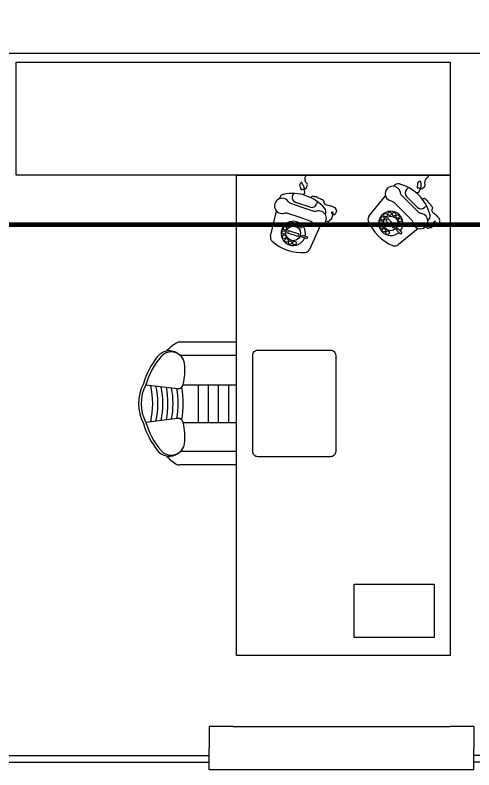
# Model space of a CAD drawing. Header units: inches. Extents: x 478327 to 492265, y -26791 to -22136.
# Drawn here: x 482207.9 to 482303.1, y -24356.1 to -24199.7 of the extents above; entities that cross this region are included whole.
import ezdxf

# ---------------------------------------------------------------- set-up
doc = ezdxf.new("R2010")
doc.units = ezdxf.units.IN
doc.header["$MEASUREMENT"] = 0
for name, color, linetype in [('C-RD-TEXT-TITLE', 4, 'Continuous'), ('furniture', 201, 'Continuous'), ('GLAZING', 4, 'Continuous'), ('I-FURN', 1, 'Continuous'), ('I-WALL-IN', 3, 'Continuous')]:
    doc.layers.add(name, color=color, linetype=linetype)

# ---------------------------------------------------------------- blocks, each defined once
blk = doc.blocks.new('A$C129F564C')
at = {"layer": 'furniture'}
for p, q in [((0.8878, 1.0214), (0.8732, 1.1399)), ((1.0145, 1.1399), (0.9998, 1.0214)), ((0.7138, 0.8), (0.7138, 1.0154)), ((0.7638, 0.8), (0.7638, 1.0108)), ((0.8732, 0.9997), (0.8732, 0.8)), ((1.0145, 0.9997), (1.0145, 0.8)), ((1.1238, 0.8), (1.1238, 1.0108)), ((1.1738, 0.8), (1.1738, 1.0154)), ((1.0145, 0.9444), (0.8732, 0.9444)), ((1.0145, 0.9063), (0.8732, 0.9063)), ((1.0145, 0.8683), (0.8732, 0.8683)), ((1.0145, 0.8303), (0.8732, 0.8303)), ((1.5709, 0.6727), (1.6649, 0.6505)), ((1.711, 0.6397), (1.7134, 0.6391)), ((1.6793, 0.5244), (1.6976, 0.5784)), ((1.7309, 0.5871), (1.7217, 0.5902)), ((1.6094, 0.4871), (1.5213, 0.5268)), ((1.7004, 0.4972), (1.6911, 0.5003)), ((1.6548, 0.4666), (1.6526, 0.4676)), ((1.6472, 0.3032), (1.7218, 0.2417)), ((1.7583, 0.2116), (1.7602, 0.2101)), ((1.5997, 0.1197), (1.5383, 0.1942)), ((1.6789, 0.1223), (1.7192, 0.1626)), ((1.753, 0.1557), (1.7461, 0.1626)), ((1.6858, 0.0885), (1.6789, 0.0954)), ((1.6314, 0.0812), (1.6298, 0.0831))]:
    blk.add_line(p, q, dxfattribs=at)
for points in [[(1.1198, 1.083, 0.106121), (1.0145, 1.1399, 0.249834), (0.8732, 1.1399, 0.106121), (0.7678, 1.083)], [(0.7481, 1.0644, 0.042822), (0.7173, 1.0266)], [(1.1703, 1.0266, 0.042822), (1.1396, 1.0644, 0.249834)]]:
    blk.add_lwpolyline(points, format="xyb", dxfattribs=at)
for points in [[(0, 0), (0, 0.8), (1.8, 0.8), (1.8, 0)], [(1.5827, 0.6082), (1.5925, 0.6049), (1.5794, 0.5664), (1.5697, 0.5697)], [(1.5679, 0.5572), (1.5753, 0.5546), (1.5686, 0.5347), (1.5611, 0.5372)], [(0.0667, 0.0598), (0.0667, 0.3598), (0.2667, 0.3598), (0.2667, 0.0598)], [(1.6293, 0.2401), (1.6367, 0.2328), (1.6079, 0.2041), (1.6006, 0.2114)], [(1.5935, 0.2009), (1.5991, 0.1953), (1.5841, 0.1804), (1.5785, 0.186)]]:
    blk.add_lwpolyline(points, close=True, dxfattribs=at)
for points in [[(1.1244, 0.4285), (0.7644, 0.4285, -0.414214), (0.7444, 0.4485), (0.7444, 0.7195, -0.414214), (0.7644, 0.7395), (1.1244, 0.7395, -0.414214), (1.1444, 0.7195), (1.1444, 0.4485, -0.414214)], [(1.6572, 0.6088), (1.6429, 0.5668), (1.6287, 0.5249, -0.162278), (1.6214, 0.5153, 2), (1.6646, 0.5007, -0.162278), (1.6647, 0.5127), (1.6789, 0.5546), (1.6932, 0.5965, -0.162278), (1.7004, 0.6061, 2), (1.6573, 0.6208, -0.162278)], [(1.6964, 0.2077), (1.6651, 0.1764), (1.6338, 0.1451, -0.162278), (1.623, 0.1397, 2), (1.6553, 0.1075, -0.162278), (1.6606, 0.1182), (1.6919, 0.1495), (1.7233, 0.1808, -0.162278), (1.734, 0.1862, 2), (1.7018, 0.2185, -0.162278)]]:
    blk.add_lwpolyline(points, format="xyb", close=True, dxfattribs=at)
for points in [[(1.7267, 0.5549), (1.7314, 0.5454), (1.7339, 0.5446), (1.736, 0.5445), (1.7419, 0.5454), (1.744, 0.5453), (1.7457, 0.5441), (1.7474, 0.5449), (1.7495, 0.5449), (1.7528, 0.5466), (1.7549, 0.5465), (1.765, 0.5515), (1.768, 0.554), (1.7714, 0.5557), (1.7714, 0.5578), (1.7705, 0.5595), (1.7689, 0.5607), (1.7664, 0.5616), (1.7655, 0.5633), (1.7634, 0.5633), (1.7618, 0.5646), (1.7525, 0.56), (1.7504, 0.56), (1.7474, 0.5596), (1.7441, 0.5579), (1.7466, 0.5529), (1.7466, 0.5508), (1.7474, 0.5491), (1.7474, 0.547), (1.7474, 0.5449), (1.7507, 0.5382), (1.7532, 0.5373), (1.7553, 0.5373), (1.7578, 0.5364), (1.7595, 0.5352), (1.7603, 0.5335), (1.7637, 0.5352), (1.7662, 0.5343), (1.7679, 0.5351), (1.7691, 0.5368), (1.7704, 0.5385), (1.7755, 0.541), (1.7776, 0.541), (1.7809, 0.5426), (1.783, 0.5426), (1.7851, 0.5426), (1.7872, 0.5426), (1.7889, 0.5434), (1.7914, 0.5426), (1.7931, 0.5413), (1.7956, 0.5404), (1.799, 0.5379), (1.8, 0.5384)], [(1.6284, 0.4648), (1.6282, 0.4642), (1.6285, 0.4641), (1.6263, 0.4576), (1.6266, 0.4575), (1.6262, 0.4561), (1.6265, 0.456), (1.6262, 0.4551), (1.6265, 0.4549), (1.6262, 0.454), (1.6281, 0.4533), (1.6279, 0.4526), (1.6295, 0.4521), (1.6291, 0.4508), (1.6307, 0.4502), (1.6305, 0.4496), (1.6321, 0.449), (1.6319, 0.4484), (1.6329, 0.448), (1.6328, 0.4477), (1.6341, 0.4472), (1.6335, 0.4456), (1.6345, 0.4453), (1.6342, 0.4443), (1.6381, 0.443), (1.638, 0.4426), (1.6422, 0.4412), (1.6424, 0.4415), (1.6459, 0.4403), (1.6462, 0.441), (1.6566, 0.4374), (1.6567, 0.4377), (1.6581, 0.4373), (1.6583, 0.4379), (1.6593, 0.4376), (1.6596, 0.4386), (1.6599, 0.4385), (1.6609, 0.4414), (1.6606, 0.4415), (1.661, 0.4428), (1.6597, 0.4433), (1.6599, 0.4439), (1.659, 0.4443), (1.6591, 0.4446), (1.6581, 0.4449), (1.6575, 0.4433), (1.6569, 0.4435), (1.6563, 0.4419), (1.6557, 0.4421), (1.6553, 0.4411), (1.655, 0.4412), (1.6546, 0.4399), (1.6539, 0.4401), (1.6536, 0.4392), (1.6533, 0.4393), (1.6529, 0.4383), (1.6526, 0.4384), (1.6512, 0.4342), (1.6515, 0.434), (1.6511, 0.4331), (1.6518, 0.4328), (1.6515, 0.4319), (1.6534, 0.4312), (1.6532, 0.4305), (1.6555, 0.4298), (1.6553, 0.4291), (1.6585, 0.428), (1.6584, 0.4277), (1.6597, 0.4272), (1.6595, 0.4266), (1.6657, 0.4245), (1.666, 0.4251), (1.6673, 0.4247), (1.6676, 0.4256), (1.6689, 0.4252), (1.6692, 0.4262), (1.6705, 0.4257), (1.6712, 0.4277), (1.6722, 0.4274), (1.6725, 0.4284), (1.6742, 0.4278), (1.6747, 0.4294), (1.6754, 0.4292), (1.6758, 0.4305), (1.6765, 0.4303), (1.6768, 0.4313), (1.6775, 0.4311), (1.6782, 0.4333), (1.6786, 0.4332), (1.679, 0.4345), (1.6784, 0.4348), (1.679, 0.4367), (1.6793, 0.4366), (1.6798, 0.4379), (1.6804, 0.4377), (1.6818, 0.4416), (1.6824, 0.4414), (1.6839, 0.4457), (1.6835, 0.4458), (1.6842, 0.4477), (1.6839, 0.4478), (1.6851, 0.4514), (1.6848, 0.4516), (1.6852, 0.4529), (1.6849, 0.453), (1.6859, 0.4559), (1.6856, 0.456), (1.6859, 0.457), (1.6856, 0.4571), (1.6859, 0.4581), (1.6856, 0.4582), (1.6873, 0.4631), (1.6876, 0.463), (1.688, 0.4643), (1.6884, 0.4642), (1.689, 0.4662), (1.6893, 0.4661), (1.69, 0.468), (1.6907, 0.4678), (1.6911, 0.4691), (1.6914, 0.469), (1.6919, 0.4703), (1.6935, 0.4698), (1.6942, 0.4717), (1.6961, 0.4711), (1.6964, 0.4717), (1.6974, 0.4714), (1.6975, 0.4717), (1.6984, 0.4714), (1.6987, 0.472), (1.7, 0.4716), (1.7001, 0.4719), (1.7014, 0.4715), (1.702, 0.4731), (1.7026, 0.4729), (1.7029, 0.4739), (1.7039, 0.4735), (1.7043, 0.4745), (1.7046, 0.4744), (1.7051, 0.476), (1.7055, 0.4759), (1.7061, 0.4779), (1.7065, 0.4778), (1.7068, 0.4787), (1.7071, 0.4786), (1.7079, 0.4809), (1.7082, 0.4808), (1.7086, 0.4818), (1.7089, 0.4817), (1.7097, 0.484), (1.71, 0.4839), (1.7104, 0.4852), (1.7111, 0.485), (1.7151, 0.4967), (1.7154, 0.4966), (1.7157, 0.4976), (1.7161, 0.4975), (1.7167, 0.4995), (1.7171, 0.4993), (1.7175, 0.5007), (1.7178, 0.5005), (1.7186, 0.5028), (1.718, 0.5031), (1.7183, 0.504), (1.718, 0.5041), (1.7184, 0.5055), (1.7181, 0.5056), (1.7188, 0.5075), (1.7184, 0.5076), (1.721, 0.5152), (1.72, 0.5155), (1.7203, 0.5165), (1.72, 0.5166), (1.7203, 0.5176), (1.7184, 0.5182), (1.7186, 0.5189), (1.7157, 0.5199), (1.7158, 0.5202), (1.7145, 0.5207)], [(1.735, 0.1287), (1.735, 0.1181), (1.7368, 0.1162), (1.7387, 0.1153), (1.7443, 0.1134), (1.7462, 0.1124), (1.7472, 0.1106), (1.749, 0.1106), (1.7509, 0.1096), (1.7547, 0.1096), (1.7566, 0.1087), (1.7678, 0.1087), (1.7716, 0.1096), (1.7753, 0.1096), (1.7763, 0.1115), (1.7763, 0.1134), (1.7753, 0.1153), (1.7735, 0.1171), (1.7735, 0.119), (1.7716, 0.12), (1.7706, 0.1218), (1.7603, 0.1218), (1.7584, 0.1228), (1.7556, 0.1237), (1.7519, 0.1237), (1.7519, 0.1181), (1.7509, 0.1162), (1.7509, 0.1143), (1.75, 0.1124), (1.749, 0.1106), (1.749, 0.1031), (1.7509, 0.1012), (1.7528, 0.1002), (1.7547, 0.0984), (1.7556, 0.0965), (1.7556, 0.0946), (1.7594, 0.0946), (1.7613, 0.0927), (1.7631, 0.0927), (1.765, 0.0937), (1.7669, 0.0946), (1.7725, 0.0946), (1.7744, 0.0937), (1.7782, 0.0937), (1.78, 0.0927), (1.7819, 0.0918), (1.7838, 0.0909), (1.7857, 0.0909), (1.7875, 0.089), (1.7885, 0.0871), (1.7904, 0.0852), (1.7922, 0.0815), (1.7941, 0.0815), (1.796, 0.0805), (1.8, 0.0805)], [(1.6069, 0.0913), (1.6065, 0.0909), (1.6067, 0.0906), (1.6018, 0.0857), (1.6021, 0.0855), (1.6011, 0.0845), (1.6013, 0.0843), (1.6006, 0.0835), (1.6009, 0.0833), (1.6001, 0.0826), (1.6016, 0.0811), (1.6011, 0.0806), (1.6023, 0.0794), (1.6013, 0.0784), (1.6026, 0.0772), (1.6021, 0.0767), (1.6033, 0.0755), (1.6028, 0.075), (1.6035, 0.0743), (1.6033, 0.074), (1.6043, 0.073), (1.6031, 0.0718), (1.6038, 0.0711), (1.6031, 0.0704), (1.606, 0.0674), (1.6057, 0.0672), (1.6089, 0.064), (1.6092, 0.0643), (1.6118, 0.0616), (1.6123, 0.0621), (1.6201, 0.0542), (1.6204, 0.0545), (1.6214, 0.0535), (1.6219, 0.054), (1.6226, 0.0533), (1.6233, 0.054), (1.6236, 0.0538), (1.6258, 0.056), (1.6255, 0.0562), (1.6265, 0.0572), (1.6255, 0.0582), (1.626, 0.0586), (1.6253, 0.0594), (1.6255, 0.0596), (1.6248, 0.0604), (1.6236, 0.0591), (1.6231, 0.0596), (1.6219, 0.0584), (1.6214, 0.0589), (1.6206, 0.0582), (1.6204, 0.0584), (1.6194, 0.0574), (1.6189, 0.0579), (1.6182, 0.0572), (1.6179, 0.0574), (1.6172, 0.0567), (1.617, 0.0569), (1.6138, 0.0538), (1.614, 0.0535), (1.6133, 0.0528), (1.6138, 0.0523), (1.6131, 0.0516), (1.6145, 0.0501), (1.614, 0.0496), (1.6157, 0.0479), (1.6153, 0.0474), (1.6177, 0.045), (1.6175, 0.0447), (1.6184, 0.0437), (1.6179, 0.0432), (1.6226, 0.0386), (1.6231, 0.0391), (1.624, 0.0381), (1.6248, 0.0389), (1.6258, 0.0379), (1.6265, 0.0386), (1.6275, 0.0376), (1.6289, 0.0391), (1.6297, 0.0384), (1.6304, 0.0391), (1.6316, 0.0379), (1.6328, 0.0391), (1.6333, 0.0386), (1.6343, 0.0396), (1.6348, 0.0391), (1.6355, 0.0398), (1.636, 0.0393), (1.6377, 0.0411), (1.638, 0.0408), (1.6389, 0.0418), (1.6385, 0.0423), (1.6399, 0.0437), (1.6402, 0.0435), (1.6411, 0.0445), (1.6416, 0.044), (1.6446, 0.0469), (1.6451, 0.0464), (1.6482, 0.0496), (1.648, 0.0499), (1.6495, 0.0513), (1.6492, 0.0516), (1.6519, 0.0543), (1.6517, 0.0545), (1.6526, 0.0555), (1.6524, 0.0557), (1.6546, 0.0579), (1.6543, 0.0582), (1.6551, 0.0589), (1.6548, 0.0591), (1.6556, 0.0599), (1.6553, 0.0601), (1.659, 0.0638), (1.6592, 0.0635), (1.6602, 0.0645), (1.6605, 0.0643), (1.6619, 0.0657), (1.6622, 0.0655), (1.6636, 0.067), (1.6641, 0.0665), (1.6651, 0.0674), (1.6653, 0.0672), (1.6663, 0.0682), (1.6675, 0.067), (1.669, 0.0684), (1.6705, 0.067), (1.671, 0.0674), (1.6717, 0.0667), (1.6719, 0.067), (1.6727, 0.0662), (1.6732, 0.0667), (1.6741, 0.0657), (1.6744, 0.066), (1.6754, 0.065), (1.6766, 0.0662), (1.6771, 0.0657), (1.6778, 0.0665), (1.6785, 0.0657), (1.6793, 0.0665), (1.6795, 0.0662), (1.6807, 0.0675), (1.681, 0.0672), (1.6824, 0.0687), (1.6827, 0.0684), (1.6834, 0.0692), (1.6837, 0.0689), (1.6854, 0.0706), (1.6856, 0.0704), (1.6863, 0.0711), (1.6866, 0.0709), (1.6883, 0.0726), (1.6885, 0.0723), (1.6895, 0.0733), (1.69, 0.0728), (1.6988, 0.0816), (1.6991, 0.0814), (1.6998, 0.0821), (1.7, 0.0819), (1.7015, 0.0833), (1.7017, 0.0831), (1.7027, 0.0841), (1.703, 0.0838), (1.7047, 0.0855), (1.7042, 0.086), (1.7049, 0.0868), (1.7047, 0.087), (1.7056, 0.088), (1.7054, 0.0882), (1.7069, 0.0897), (1.7066, 0.0899), (1.7122, 0.0956), (1.7115, 0.0963), (1.7122, 0.097), (1.712, 0.0973), (1.7127, 0.098), (1.7113, 0.0995), (1.7118, 0.0999), (1.7096, 0.1021), (1.7098, 0.1024), (1.7088, 0.1033)]]:
    blk.add_lwpolyline(points, dxfattribs=at)
for centre, radius in [((1.5687, 0.6216), 0.00669), ((1.5848, 0.6236), 0.00669), ((1.6002, 0.6184), 0.00669), ((1.5465, 0.599), 0.00669), ((1.555, 0.6129), 0.00669), ((1.5811, 0.5873), 0.0275), ((1.6118, 0.607), 0.00669), ((1.6173, 0.5917), 0.00669), ((1.5449, 0.5829), 0.00669), ((1.6071, 0.5617), 0.00669), ((1.6156, 0.5756), 0.00669), ((1.5928, 0.2479), 0.00669), ((1.6066, 0.2565), 0.00669), ((1.6227, 0.2584), 0.00669), ((1.638, 0.253), 0.00669), ((1.5842, 0.2341), 0.00669), ((1.6186, 0.2221), 0.0275), ((1.6495, 0.2415), 0.00669), ((1.6549, 0.2262), 0.00669), ((1.6444, 0.1963), 0.00669), ((1.6531, 0.21), 0.00669), ((1.6307, 0.1877), 0.00669)]:
    blk.add_circle(centre, radius, dxfattribs=at)
for centre, radius, start, end in [((0.9438, 1.0074), 0.1602, 62.317, 117.683), ((0.9531, 0.8661), 0.2953, 106.4736, 128.8568), ((0.9438, 1.0074), 0.1502, 61.9455, 118.0545), ((0.9345, 0.8661), 0.2953, 51.1432, 73.5264), ((0.9438, 1.4287), 0.3145, 257.44, 282.56), ((0.8036, 1.0516), 0.057, 128.8568, 224.8513), ((0.8003, 1.045), 0.05, 130.5056, 262.9259), ((0.9438, 1.4096), 0.3145, 257.8911, 282.1089), ((0.9438, 1.3905), 0.3145, 258.341, 281.659), ((1.0873, 1.045), 0.05, 277.0741, 49.4944), ((1.084, 1.0516), 0.057, 315.1487, 51.1432), ((0.9438, 1.3715), 0.3145, 258.7898, 281.2102), ((0.7338, 1.0154), 0.02, 145.756, 180), ((0.8679, 1.019), 0.02, 283.1474, 7.0328), ((0.9438, 1.3524), 0.3145, 259.2374, 280.7626), ((0.9438, 1.3333), 0.3145, 259.6838, 280.3162), ((1.0197, 1.019), 0.02, 172.9672, 256.8526), ((1.1538, 1.0154), 0.02, 0, 34.244), ((0.8217, 1.2171), 0.2235, 262.9259, 283.1474), ((0.9438, 1.3142), 0.3145, 258.8202, 281.1798), ((1.066, 1.2171), 0.2235, 256.8526, 277.0741), ((1.671, 0.5573), 0.1615, 137.169, 185.299), ((1.5665, 0.6542), 0.019, 76.7496, 137.169), ((1.5811, 0.5873), 0.0455, 257.6369, 247.6634), ((1.5695, 0.5918), 0.1615, 310.8008, 11.6672), ((1.7091, 0.6206), 0.019, 11.6672, 76.7496), ((1.7156, 0.5722), 0.019, 71.234, 161.234), ((1.5291, 0.5441), 0.019, 185.299, 245.7184), ((1.6973, 0.5183), 0.019, 161.234, 251.234), ((1.6626, 0.4839), 0.019, 245.7184, 310.8008), ((1.6861, 0.1554), 0.1615, 110.935, 159.065), ((1.6351, 0.2885), 0.019, 50.5156, 110.935), ((1.6186, 0.2221), 0.0455, 231.4029, 221.4294), ((1.553, 0.2063), 0.019, 159.065, 219.4844), ((1.7481, 0.1954), 0.019, 345.4332, 50.5156), ((1.6102, 0.2312), 0.1615, 284.5668, 345.4332), ((1.7326, 0.1491), 0.019, 45, 135), ((1.6923, 0.1088), 0.019, 135, 225), ((1.6461, 0.0933), 0.019, 219.4844, 284.5668)]:
    blk.add_arc(centre, radius, start, end, dxfattribs=at)

msp = doc.modelspace()

# ---------------------------------------------------------------- linework, layer by layer
at = {"layer": 'C-RD-TEXT-TITLE', "ltscale": 0.5, "const_width": 1, "elevation": 6.93}
msp.add_lwpolyline([(482957.495, -24123.63), (482957.495, -24243.096), (478919.364, -24243.096), (478919.364, -24115.666)], dxfattribs=at)
at = {"layer": 'GLAZING', "elevation": 6.93}
for points in [[(482203.185, -24353.18), (482248.185, -24353.18)], [(482203.185, -24354.53), (482248.185, -24354.53)], [(482348.067, -24353.18), (482303.067, -24353.18)], [(482348.067, -24354.53), (482303.067, -24354.53)]]:
    msp.add_lwpolyline(points, dxfattribs=at)
at = {"layer": 'I-FURN', "elevation": 3.78}
msp.add_lwpolyline([(482298.126, -24209.415), (482298.126, -24232.815), (482208.126, -24232.815), (482208.126, -24209.415)], close=True, dxfattribs=at)
at = {"layer": 'I-WALL-IN'}
for p, q in [((482417.376, -24207.639, 6.93), (482193.926, -24207.639, 6.93)), ((482248.185, -24347.139, 6.93), (482248.185, -24351.639, 6.93)), ((482253.126, -24347.139, 6.93), (482298.126, -24347.139, 6.93)), ((482303.067, -24347.139, 6.93), (482303.067, -24351.639, 6.93)), ((482248.185, -24356.139, 6.93), (482248.185, -24351.639, 6.93)), ((482303.067, -24356.139, 6.93), (482303.067, -24351.639, 6.93)), ((482298.126, -24356.139, 6.93), (482253.126, -24356.139, 6.93))]:
    msp.add_line(p, q, dxfattribs=at)
at = {"layer": 'I-WALL-IN', "elevation": 6.93}
for points in [[(482253.126, -24347.139), (482248.185, -24347.139)], [(482303.067, -24347.139), (482298.126, -24347.139)], [(482253.126, -24356.139), (482248.185, -24356.139)], [(482303.067, -24356.139), (482298.126, -24356.139)]]:
    msp.add_lwpolyline(points, dxfattribs=at)

# ---------------------------------------------------------------- block references
at = {"layer": 'furniture', "xscale": 55.33161534353492, "yscale": 55.33161534353492, "zscale": 55.33161534353492, "rotation": 90.00000000000001}
msp.add_blockref('A$C129F564C', (482298.126, -24332.412, 34.38), dxfattribs=at)

doc.saveas('drawing.dxf')
